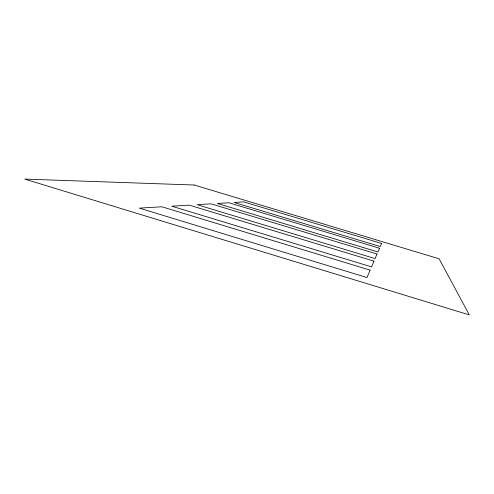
<?xml version="1.0" encoding="UTF-8"?>
<svg xmlns="http://www.w3.org/2000/svg" width="494" height="494" viewBox="0 0 494 494"><rect width="100%" height="100%" fill="white"/><g stroke="black" fill="none" stroke-linecap="round" stroke-linejoin="round"><path stroke-width="0.74" d="M370.136 270.125L366.968 277.542L139.32 208.128L161.865 206.782L370.136 270.125M373.977 261.147L371.525 266.884L171.751 206.189L189.282 205.14L373.977 261.147M377.021 254.021L375.07 258.597L197.087 204.67L211.111 203.831L377.021 254.021M379.497 248.235L377.904 251.965L217.428 203.454L228.901 202.768L379.497 248.235M381.547 243.437L380.219 246.537L234.119 202.454L243.678 201.879L381.547 243.437M194.21 185.015L24.7 179.094L469.3 314.906L439.141 258.8L194.21 185.015"/></g></svg>
